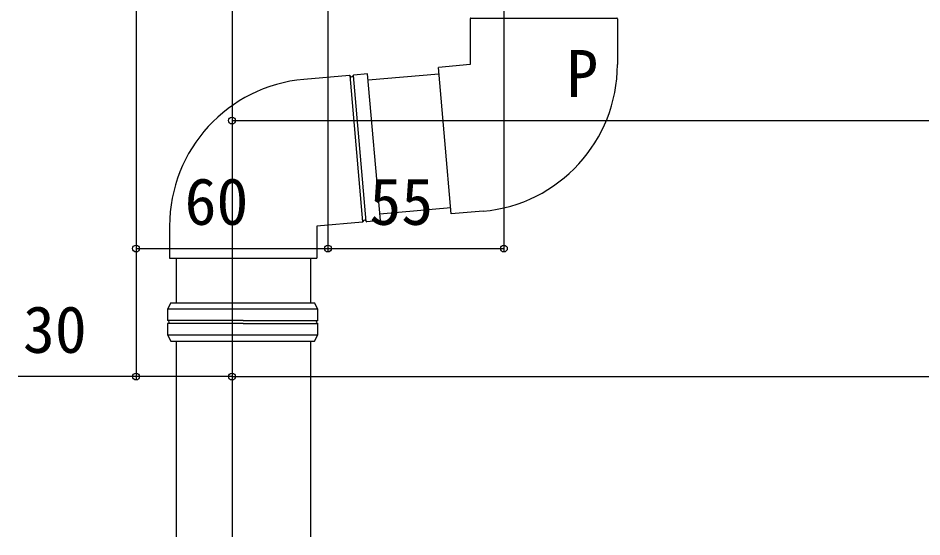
# Model space of a CAD drawing. Units: millimetres, scale not verified. Extents: x -875 to 875, y -1304 to 1296.
# Drawn here: x -704.9 to -422.3, y -57.3 to 104.8 of the extents above; entities that cross this region are included whole.
import ezdxf
from ezdxf.enums import TextEntityAlignment as Align

# ---------------------------------------------------------------- set-up
doc = ezdxf.new("R2010")
doc.units = ezdxf.units.MM
doc.header["$LTSCALE"] = 8
for name, color, linetype in [('0-5_YKK_12', 2, 'Continuous'), ('0-6_YKK_13', 4, 'Continuous'), ('0-7_YKK_D', 6, 'Continuous')]:
    doc.layers.add(name, color=color, linetype=linetype)
doc.styles.add('ＭＳ ゴシック', font='')
doc.styles.get('ＭＳ ゴシック').set_extended_font_data('MS Gothic')

msp = doc.modelspace()

# ---------------------------------------------------------------- linework, layer by layer
at = {"layer": '0-5_YKK_12'}
msp.add_line((-638, 925.8), (-638, -57.314), dxfattribs=at)
at = {"layer": '0-6_YKK_13'}
for p, q in [((-563.404, 104.8), (-517.596, 104.8)), ((-517.5, 104.629), (-517.5, 90.3)), ((-571.457, 66.516), (-573.462, 89.428)), ((-601.235, 86.909), (-615.509, 85.66)), ((-597.064, 41.195), (-601.056, 86.828)), ((-596.067, 41.282), (-600.06, 86.916)), ((-595.585, 87.403), (-599.898, 87.026)), ((-591.576, 41.578), (-595.585, 87.403)), ((-595.419, 85.5), (-573.288, 87.436)), ((-569.453, 43.603), (-571.457, 66.516)), ((-591.758, 43.66), (-569.627, 45.596)), ((-559.491, 44.475), (-569.453, 43.603)), ((-657.5, 39.835), (-657.5, 29.835)), ((-597.225, 41.084), (-611.5, 39.835)), ((-611.5, 39.835), (-611.5, 29.835)), ((-591.576, 41.578), (-595.889, 41.201)), ((-655.5, 29.835), (-655.5, 15.835)), ((-613.5, 29.835), (-613.5, 15.835)), ((-657.151, 15.835), (-658.151, 13.835)), ((-657.151, 15.835), (-612.153, 15.835)), ((-611.153, 13.835), (-612.153, 15.835)), ((-658.151, 13.835), (-658.151, 10.335)), ((-634.5, 13.835), (-658.151, 13.835)), ((-611.151, 13.835), (-634.5, 13.835)), ((-611.153, 10.312), (-611.153, 13.835)), ((-634.5, 10.335), (-658.151, 10.335)), ((-634.5, 9.335), (-658.151, 9.335)), ((-634.5, 10.335), (-611.153, 10.335)), ((-634.5, 9.335), (-611.153, 9.335)), ((-611.153, 5.835), (-611.153, 9.359)), ((-658.151, 5.835), (-634.5, 5.835)), ((-634.5, 5.835), (-611.151, 5.835)), ((-612.153, 3.835), (-611.153, 5.835)), ((-657.151, 3.835), (-612.153, 3.835)), ((-655.5, 3.835), (-655.5, -57.314)), ((-613.5, 3.835), (-613.5, -57.314))]:
    msp.add_line(p, q, dxfattribs=at)
for points in [[(-563.5, 104.629), (-563.5, 90.3), (-573.462, 89.428)], [(-657.5, 29.835), (-634.5, 29.835), (-611.5, 29.835)], [(-658.151, 9.335), (-658.151, 5.835), (-657.151, 3.835)]]:
    msp.add_lwpolyline(points, dxfattribs=at)
for centre, radius, start, end in [((-563.3, 104.629), 0.2, 106.60155, 180), ((-517.7, 104.629), 0.2, 0, 73.39845), ((-563.5, 90.3), 46, 275, 0), ((-611.5, 39.835), 46, 95, 180), ((-601.217, 86.71), 0.2, 21.60155, 95), ((-600.566, 86.968), 0.5, 201.60155, 348.39845), ((-599.881, 86.827), 0.2, 95, 168.39845), ((-597.243, 41.283), 0.2, 275, 348.39845), ((-596.557, 41.143), 0.5, 21.60155, 168.39845), ((-595.906, 41.4), 0.2, 201.60155, 275), ((-658.153, 9.835), 0.5, 270.04073, 89.95927), ((-611.153, 9.835), 0.5, 90, 270)]:
    msp.add_arc(centre, radius, start, end, dxfattribs=at)
at = {"layer": '0-7_YKK_D'}
for p, q in [((-553, 247.1), (-553, 31.8)), ((-668, 162.1), (-668, -8.2)), ((-668, 162.1), (-668, 31.8)), ((-608, 162.1), (-608, 31.8)), ((-608, 161.15), (-608, 31.8)), ((-638, 138.8), (-638, 71.8)), ((-638, 138.8), (-638, -8.2)), ((-638, 138.8), (-638, -8.2)), ((-638, 72.8), (-410.5, 72.8)), ((-668, 32.8), (-608, 32.8)), ((-608, 32.8), (-553, 32.8)), ((-638, -7.2), (727, -7.2))]:
    msp.add_line(p, q, dxfattribs=at)
msp.add_lwpolyline([(-638, -7.2), (-668, -7.2), (-704.891, -7.2)], dxfattribs=at)
for centre, radius in [((-638, 72.8), 1.075), ((-668, 32.8), 1.062), ((-608, 32.8), 1.075), ((-608, 32.8), 1.062), ((-553, 32.8), 1.075), ((-668, -7.2), 1.075), ((-638, -7.2), 1.075), ((-638, -7.2), 1.075)]:
    msp.add_circle(centre, radius, dxfattribs=at)

# ---------------------------------------------------------------- texts
at = {"layer": '0-7_YKK_D', "style": 'ＭＳ ゴシック'}
for s, p in [('P', (-533.455, 75.8)), ('60', (-652.83, 35.8)), ('55', (-595.045, 35.8)), ('30', (-703.368, -4.2))]:
    msp.add_text(s, height=14.66, dxfattribs=at).set_placement(p, align=Align.BOTTOM_LEFT)

doc.saveas('drawing.dxf')
